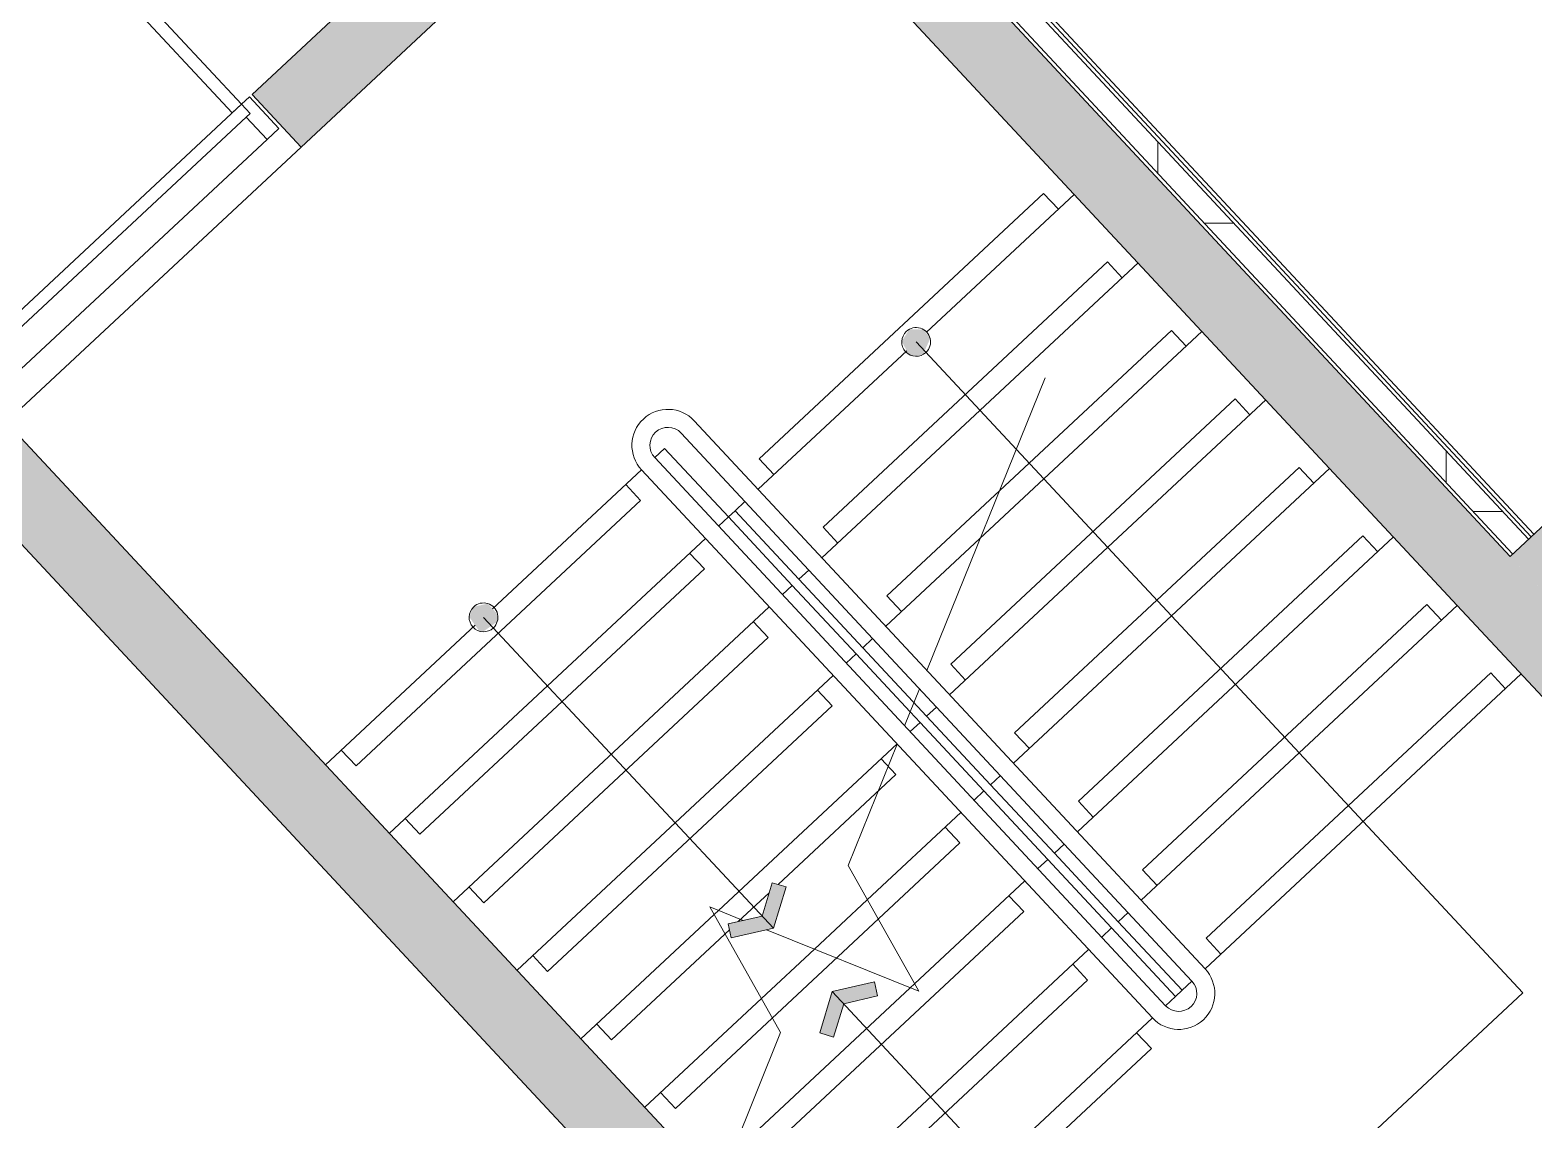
# Model space of a CAD drawing. Header units: millimetres. Extents: x -71377 to 516042, y -145869 to 441446.
# Drawn here: x 256438 to 260614, y 107061 to 110086 of the extents above; entities that cross this region are included whole.
import ezdxf

# ---------------------------------------------------------------- set-up
doc = ezdxf.new("R2010")
doc.units = ezdxf.units.MM
doc.header["$LTSCALE"] = 1000
for name, color, linetype, lineweight in [('A-detl', 7, 'Continuous', 5), ('A-door', 4, 'Continuous', 5), ('A-door-hdln', 8, 'Continuous', 5), ('A-fnsh', 5, 'Continuous', 5), ('A-fnsh-4', 4, 'Continuous', 5), ('A-hat', 251, 'Continuous', 5), ('A-insu', 251, 'Continuous', 5), ('A-mark-k', 7, 'Continuous', 5), ('A-strs', 7, 'Continuous', 5), ('A_cwall', 2, 'Continuous', 5), ('A_fnsh', 5, 'Continuous', 5), ('AA_난간', 7, 'Continuous', 9), ('AA_논슬립', 252, 'Continuous', 5)]:
    doc.layers.add(name, color=color, linetype=linetype, lineweight=lineweight)

# ---------------------------------------------------------------- blocks, each defined once
blk = doc.blocks.new('외여닫이문 - _A_FSD_11x21_씰FL_20_레버형_-7572651-지반층 배치도')
at = {"layer": 'A-door'}
for p, q in [((485, 100), (485, 1140)), ((485, 1140), (520, 1140)), ((520, 100), (520, 1140)), ((-520, 100), (-550, 100)), ((-550, 100), (-550, -20)), ((-520, 65), (-520, 100)), ((485, 100), (520, 100)), ((520, 100), (520, 65)), ((550, 100), (520, 100)), ((550, -20), (550, 100)), ((-505, 65), (-520, 65)), ((-505, -20), (-505, 65)), ((520, 65), (505, 65)), ((505, 65), (505, -20)), ((-550, -20), (-505, -20)), ((505, -20), (550, -20))]:
    blk.add_line(p, q, dxfattribs=at)
at = {"layer": 'A-door-hdln'}
for p, q in [((520, 100), (-520, 100)), ((505, 65), (-505, 65)), ((505, -20), (-505, -20))]:
    blk.add_line(p, q, dxfattribs=at)
blk.add_arc((520, 100), 1040, 90, 180, dxfattribs=at)
blk = doc.blocks.new('계단진행_난간_Non Slip - 계단진행_난간_Non Slip-3375518-지반층 배치도')
at = {"layer": 'AA_난간'}
for p, q in [((700, 0), (700, -2080)), ((750, -2080), (750, 0)), ((850, 0), (850, -2080)), ((900, -2080), (900, 0))]:
    blk.add_line(p, q, dxfattribs=at)
for centre, radius, start, end in [((800, 0), 100, 360, 180), ((800, 0), 50, 0, 180), ((800, -2080), 100, 180, 0), ((800, -2080), 50, 180, 0)]:
    blk.add_arc(centre, radius, start, end, dxfattribs=at)
at = {"layer": 'AA_논슬립'}
for p, q in [((960, 60), (2040, 60)), ((960, 0), (960, 60)), ((2040, 60), (2040, 0)), ((-440, -60), (-440, 0)), ((640, 0), (640, -60)), ((640, -60), (-440, -60)), ((960, -200), (2040, -200)), ((960, -260), (960, -200)), ((2040, -200), (2040, -260)), ((-440, -320), (-440, -260)), ((640, -260), (640, -320)), ((640, -320), (-440, -320)), ((960, -460), (2040, -460)), ((960, -520), (960, -460)), ((2040, -460), (2040, -520)), ((-440, -580), (-440, -520)), ((640, -520), (640, -580)), ((640, -580), (-440, -580)), ((960, -720), (2040, -720)), ((960, -780), (960, -720)), ((2040, -720), (2040, -780)), ((-440, -840), (-440, -780)), ((640, -780), (640, -840)), ((640, -840), (-440, -840)), ((960, -980), (1407.6, -980)), ((960, -1040), (960, -980)), ((1441.4, -980), (1558.6, -980)), ((1592.4, -980), (2040, -980)), ((2040, -980), (2040, -1040)), ((-440, -1100), (-440, -1040)), ((640, -1040), (640, -1100)), ((640, -1100), (-440, -1100)), ((960, -1240), (2040, -1240)), ((960, -1300), (960, -1240)), ((2040, -1240), (2040, -1300)), ((-440, -1360), (-440, -1300)), ((640, -1300), (640, -1360)), ((640, -1360), (-440, -1360)), ((960, -1500), (2040, -1500)), ((960, -1560), (960, -1500)), ((2040, -1500), (2040, -1560)), ((-440, -1620), (-440, -1560)), ((640, -1560), (640, -1620)), ((640, -1620), (-440, -1620)), ((960, -1760), (2040, -1760)), ((960, -1820), (960, -1760)), ((2040, -1760), (2040, -1820)), ((-440, -1880), (-440, -1820)), ((640, -1820), (640, -1880)), ((640, -1880), (-440, -1880)), ((960, -2020), (2040, -2020)), ((960, -2080), (960, -2020)), ((2040, -2020), (2040, -2080))]:
    blk.add_line(p, q, dxfattribs=at)
blk = doc.blocks.new('계단 경로1 - 계단 경로 _양방향_-V153-지반층 배치도')
at = {"layer": 'A-detl', "lineweight": 9}
for points in [[(-1423.6, 1483.9), (-1375.2, 1400), (-1423.6, 1316.1), (-1389, 1296.1), (-1329, 1400), (-1389, 1503.9)], [(-1029, 1503.9), (-1089, 1400), (-1029, 1296.1), (-994.3, 1316.1), (-1042.8, 1400), (-994.3, 1483.9)], [(62.7, 1428.3), (56.4, 1380), (71, 1365.4), (111, 1365.4), (131, 1400), (119.3, 1428.3), (71, 1434.6)], [(-189, 34.6), (-207.6, 10.4), (-189, -34.6), (-158.6, -38.6), (-130.3, -10.4), (-140.7, 28.3), (-179.3, 38.6)]]:
    blk.add_hatch(color=256, dxfattribs=at).paths.add_polyline_path(points)
for p, q in [((-1389, 1503.9), (-1423.6, 1483.9)), ((-1329, 1400), (-1389, 1503.9)), ((-1089, 1400), (-1029, 1503.9)), ((-1029, 1503.9), (-994.3, 1483.9)), ((-1375.2, 1400), (-1423.6, 1483.9)), ((-1042.8, 1400), (-994.3, 1483.9)), ((-2639, 1400), (-1329, 1400)), ((-2639, 0), (-2639, 1400)), ((-1375.2, 1400), (-1423.6, 1316.1)), ((-1329, 1400), (-1389, 1296.1)), ((91, 1400), (-1089, 1400)), ((-1089, 1400), (-1029, 1296.1)), ((-1042.8, 1400), (-994.3, 1316.1)), ((-1389, 1296.1), (-1423.6, 1316.1)), ((-1029, 1296.1), (-994.3, 1316.1)), ((-169, 0), (-2639, 0))]:
    blk.add_line(p, q, dxfattribs=at)
for centre, start, end in [((91, 1400), 360, 180), ((91, 1400), 180, 360), ((-169, 0), 360, 180), ((-169, 0), 180, 360)]:
    blk.add_arc(centre, 40, start, end, dxfattribs=at)

msp = doc.modelspace()

# ---------------------------------------------------------------- hatches: boundary and pattern name
at = {"layer": 'A-hat'}
for points in [[(260401.3, 108489.1), (260547.6, 108625.5), (258283.4, 111053.6), (258137.1, 110917.2), (260274.1, 108625.5)], [(257191.1, 109761.6), (258273.5, 110770.9), (258137.1, 110917.2), (257054.7, 109907.8)], [(259417.4, 105438.6), (259563.7, 105575), (256235.6, 109144), (256096.6, 108999.8), (259290.3, 105575)], [(260684, 108479.3), (261064.3, 108833.9), (260927.9, 108980.2), (260547.6, 108625.5)], [(261601.6, 107201.9), (261747.9, 107338.3), (260547.6, 108625.5), (260401.3, 108489.1), (261568.2, 107237.8)]]:
    msp.add_hatch(color=256, dxfattribs=at).paths.add_polyline_path(points)
h = msp.add_hatch(dxfattribs=at)
h.set_pattern_fill('FP_45', color=256, scale=1000, style=0, pattern_type=2)
h.set_pattern_definition([(0, (165969.5, 243949.9), (0, 800), []), (90, (165969.5, 243949.9), (-800, 5e-14), [])])
h.paths.add_polyline_path([(260554.9, 108632.3), (260598.8, 108673.3), (258627.8, 110786.9), (258583.9, 110746), (260212.3, 108999.8)])

# ---------------------------------------------------------------- linework, layer by layer
at = {"layer": 'A-fnsh'}
msp.add_line((256372, 108997.7), (257191.1, 109761.6), dxfattribs=at)
at = {"layer": 'A-fnsh-4'}
msp.add_line((260606.1, 108680.1), (258635.1, 110793.7), dxfattribs=at)
at = {"layer": 'A-insu'}
msp.add_line((258393, 110950.7), (260554.9, 108632.3), dxfattribs=at)
at = {"layer": 'A-mark-k'}
for p, q in [((258928.6, 108308.9), (259256.7, 109121)), ((258866.6, 108155.5), (258907.9, 108257.8)), ((258709.6, 107767.1), (258845.9, 108104.3)), ((258905.7, 107418.2), (258709.6, 107767.1)), ((258326.2, 107652.3), (258418.7, 107615)), ((258522.3, 107303.5), (258326.2, 107652.3)), ((258483.3, 107588.9), (258905.7, 107418.2)), ((257975.3, 105949.5), (258522.3, 107303.5))]:
    msp.add_line(p, q, dxfattribs=at)
at = {"layer": 'A-strs'}
for p, q in [((257191.1, 109761.6), (256372, 108997.8)), ((258927.8, 109248.1), (259337.4, 109630)), ((258927.8, 109248.1), (259337.4, 109630)), ((258637.1, 108621.5), (259514.7, 109439.9)), ((258637.1, 108621.5), (259514.7, 109439.9)), ((258814.4, 108431.3), (259692, 109249.7)), ((258814.4, 108431.3), (259692, 109249.7)), ((258459.8, 108811.6), (258872.4, 109196.4)), ((258459.8, 108811.6), (258872.4, 109196.4)), ((258991.7, 108241.2), (259869.4, 109059.6)), ((258991.7, 108241.2), (259869.4, 109059.6)), ((258200.2, 108925.1), (258172.8, 108899.5)), ((258200.2, 108925.1), (258172.8, 108899.5)), ((258200.2, 108925.1), (258377.5, 108734.9)), ((258136.2, 108865.4), (257722.7, 108479.8)), ((258136.2, 108865.4), (257722.7, 108479.8)), ((259169.1, 108051), (260046.7, 108869.4)), ((259169.1, 108051), (260046.7, 108869.4)), ((258395.8, 108752), (258423.2, 108777.5)), ((258395.8, 108752), (258423.2, 108777.5)), ((258377.5, 108734.9), (258350.1, 108709.3)), ((258377.5, 108734.9), (258350.1, 108709.3)), ((258377.5, 108734.9), (258395.8, 108752)), ((258377.5, 108734.9), (258554.8, 108544.8)), ((258573.1, 108561.8), (258395.8, 108752)), ((258313.5, 108675.2), (257435.9, 107856.8)), ((258313.5, 108675.2), (257435.9, 107856.8)), ((259346.4, 107860.9), (260224, 108679.3)), ((259346.4, 107860.9), (260224, 108679.3)), ((258573.1, 108561.8), (258600.5, 108587.4)), ((258573.1, 108561.8), (258600.5, 108587.4)), ((258554.8, 108544.8), (258527.4, 108519.2)), ((258554.8, 108544.8), (258527.4, 108519.2)), ((258554.8, 108544.8), (258732.1, 108354.6)), ((258750.4, 108371.7), (258573.1, 108561.8)), ((258490.8, 108485.1), (257613.2, 107666.7)), ((258490.8, 108485.1), (257613.2, 107666.7)), ((259523.7, 107670.7), (260401.3, 108489.1)), ((259523.7, 107670.7), (260401.3, 108489.1)), ((257674, 108434.4), (257258.6, 108047)), ((257674, 108434.4), (257258.6, 108047)), ((258750.4, 108371.7), (258777.8, 108397.2)), ((258750.4, 108371.7), (258777.8, 108397.2)), ((258927.7, 108181.5), (258750.4, 108371.7)), ((258732.1, 108354.6), (258704.7, 108329)), ((258732.1, 108354.6), (258704.7, 108329)), ((258732.1, 108354.6), (258882.1, 108193.8)), ((258668.1, 108294.9), (257790.5, 107476.5)), ((258668.1, 108294.9), (257790.5, 107476.5)), ((259701, 107480.6), (260578.6, 108299)), ((259701, 107480.6), (260578.6, 108299)), ((258882.1, 108193.8), (258909.5, 108164.5)), ((258927.7, 108181.5), (258955.2, 108207.1)), ((258927.7, 108181.5), (258955.2, 108207.1)), ((258909.5, 108164.5), (258882, 108138.9)), ((258909.5, 108164.5), (258882, 108138.9)), ((258909.5, 108164.5), (259086.8, 107974.3)), ((259105.1, 107991.4), (258927.7, 108181.5)), ((258845.5, 108104.8), (258350, 107642.7)), ((258845.5, 108104.8), (258350, 107642.7)), ((259105.1, 107991.4), (259132.5, 108016.9)), ((259105.1, 107991.4), (259132.5, 108016.9)), ((259282.4, 107801.2), (259105.1, 107991.4)), ((259086.8, 107974.3), (259059.4, 107948.7)), ((259086.8, 107974.3), (259059.4, 107948.7)), ((259086.8, 107974.3), (259264.1, 107784.2)), ((259022.8, 107914.6), (258762.9, 107672.3)), ((259022.8, 107914.6), (258762.9, 107672.3)), ((259282.4, 107801.2), (259309.8, 107826.8)), ((259282.4, 107801.2), (259309.8, 107826.8)), ((259264.1, 107784.2), (259236.7, 107758.6)), ((259264.1, 107784.2), (259236.7, 107758.6)), ((259264.1, 107784.2), (259441.4, 107594)), ((259459.7, 107611.1), (259282.4, 107801.2)), ((259200.1, 107724.5), (258894, 107439)), ((259200.1, 107724.5), (258894, 107439)), ((258762.9, 107672.3), (258616, 107535.3)), ((258762.9, 107672.3), (258616, 107535.3)), ((258337.9, 107631.5), (257967.8, 107286.4)), ((258337.9, 107631.5), (257967.8, 107286.4)), ((258350, 107642.7), (258337.9, 107631.5)), ((258350, 107642.7), (258337.9, 107631.5)), ((259459.7, 107611.1), (259487.1, 107636.6)), ((259459.7, 107611.1), (259487.1, 107636.6)), ((259637, 107420.9), (259459.7, 107611.1)), ((259441.4, 107594), (259414, 107568.4)), ((259441.4, 107594), (259414, 107568.4)), ((259441.4, 107594), (259618.7, 107403.9)), ((258616, 107535.3), (258469, 107398.3)), ((258616, 107535.3), (258469, 107398.3)), ((259377.4, 107534.3), (258499.8, 106715.9)), ((259377.4, 107534.3), (258499.8, 106715.9)), ((259637, 107420.9), (259664.4, 107446.5)), ((259637, 107420.9), (259664.4, 107446.5)), ((258469, 107398.3), (258145.2, 107096.2)), ((258469, 107398.3), (258145.2, 107096.2)), ((258882, 107427.8), (258385.5, 106964.9)), ((258882, 107427.8), (258385.5, 106964.9)), ((258894, 107439), (258882, 107427.8)), ((258894, 107439), (258882, 107427.8)), ((259618.7, 107403.9), (259591.3, 107378.3)), ((259618.7, 107403.9), (259591.3, 107378.3)), ((259637, 107420.9), (259618.7, 107403.9)), ((259554.7, 107344.2), (258677.1, 106525.8)), ((259554.7, 107344.2), (258677.1, 106525.8))]:
    msp.add_line(p, q, dxfattribs=at)
at = {"layer": 'A_cwall'}
for p, q in [((255207.5, 114352), (260547.6, 108625.5)), ((258137.1, 110917.2), (257054.7, 109907.8)), ((257191.1, 109761.6), (258273.5, 110770.9)), ((258273.5, 110770.9), (260401.3, 108489.1)), ((262105.4, 110078.2), (260547.6, 108625.5)), ((257191.1, 109761.6), (257054.7, 109907.8)), ((258322.5, 106906.1), (256235.6, 109144)), ((256328, 108751.7), (259417.4, 105438.6)), ((260401.3, 108489.1), (261465.2, 107348.2))]:
    msp.add_line(p, q, dxfattribs=at)
at = {"layer": 'A_fnsh'}
for p, q in [((260613.4, 108686.9), (258642.4, 110800.5)), ((260598.8, 108673.3), (258798.3, 110604))]:
    msp.add_line(p, q, dxfattribs=at)

# ---------------------------------------------------------------- block references
at = {"layer": 'A-detl', "lineweight": 9, "rotation": 133.0000012484759}
msp.add_blockref('계단 경로1 - 계단 경로 _양방향_-V153-지반층 배치도', (258783.4, 109344.4), dxfattribs=at)
at = {"layer": 'A-door-hdln', "rotation": 43.00000124847461}
msp.add_blockref('외여닫이문 - _A_FSD_11x21_씰FL_20_레버형_-7572651-지반층 배치도', (256713.3, 109452.8), dxfattribs=at)
at = {"layer": 'AA_논슬립', "rotation": 223.0000012484765}
msp.add_blockref('계단진행_난간_Non Slip - 계단진행_난간_Non Slip-3375518-지반층 배치도', (260213, 107958), dxfattribs=at)

doc.saveas('drawing.dxf')
